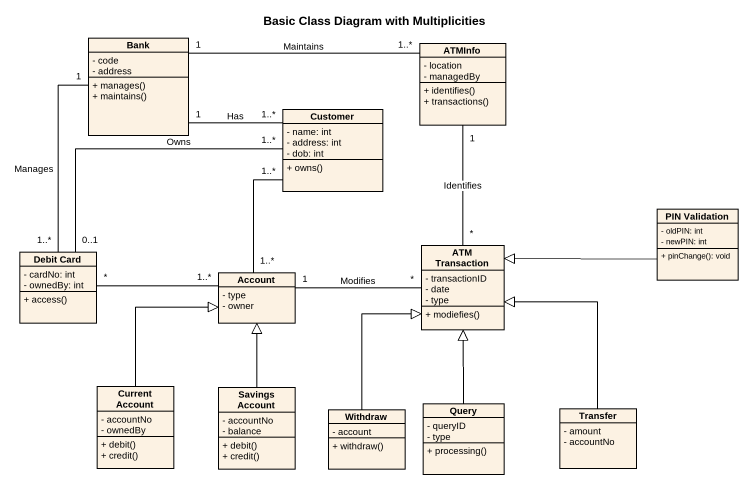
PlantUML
@startuml
title Basic Class Diagram with Multiplicities
hide circle
hide empty members
skinparam classAttributeIconSize 0
class Bank {
  - code
  - address
  + manages()
  + maintains()
}
class ATMInfo {
  - location
  - managedBy
  + identifies()
  + transactions()
}
class Customer {
  - name: int
  - address: int
  - dob: int
  + owns()
}
class "PIN Validation" as PIN_Validation {
  - oldPIN: int
  - newPIN: int
  + pinChange(): void
}
class "Debit Card" as Debit_Card {
  - cardNo: int
  - ownedBy: int
  + access()
}
class "ATM Transaction" as ATM_Transaction {
  - transactionID
  - date
  - type
  + modiefies()
}
class Account {
  - type
  - owner
}
class "Current Account" as Current_Account {
  - accountNo
  - ownedBy
  + debit()
  + credit()
}
class "Savings Account" as Savings_Account {
  - accountNo
  - balance
  + debit()
  + credit()
}
class Query {
  - queryID
  - type
  + processing()
}
class Withdraw {
  - account
  + withdraw()
}
class Transfer {
  - amount
  - accountNo
}
Bank "1" -right- "1..*" ATMInfo : Maintains
Bank "1" -right- "1..*" Customer : Has
ATMInfo "1" -- "*" ATM_Transaction : Identifies
PIN_Validation -left-|> ATM_Transaction
Debit_Card "1..*" -up- "1" Bank : Manages
Debit_Card "0..1" -right- "1..*" Customer : Owns
Debit_Card "*" -right- "1..*" Account
Account "1..*" -up- "1..*" Customer
Account "1" -right- "*" ATM_Transaction : Modifies
Current_Account -up-|> Account
Savings_Account -up-|> Account
Query -up-|> ATM_Transaction
Withdraw -up-|> ATM_Transaction
Transfer -up-|> ATM_Transaction
@enduml
